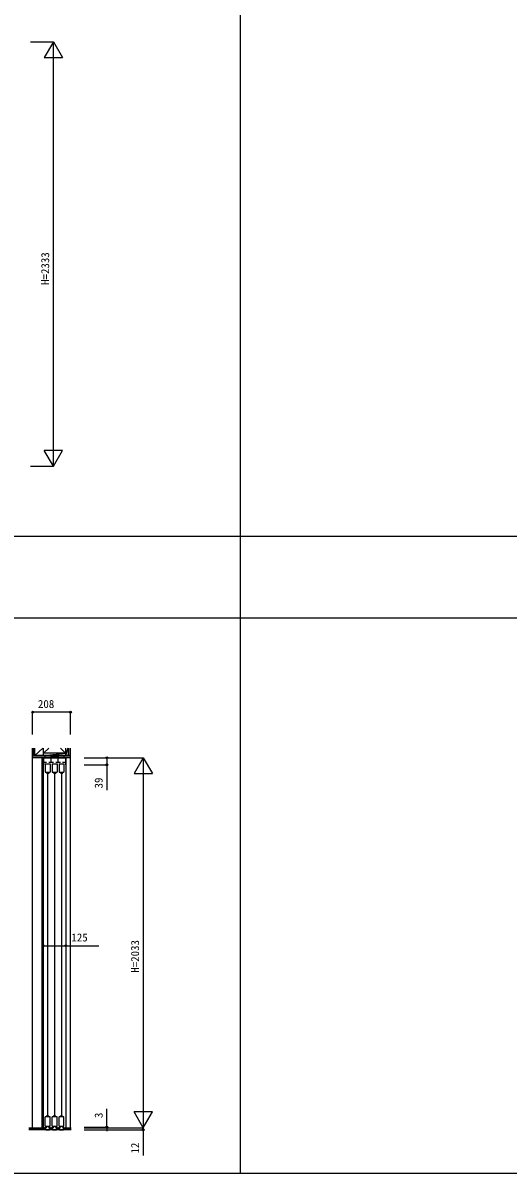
# Model space of a CAD drawing. Units: millimetres, scale not verified. Extents: x -14341 to 14340, y -10000 to 10000.
# Drawn here: x -9837 to -7171, y -10000 to -3681 of the extents above; entities that cross this region are included whole.
import ezdxf
from ezdxf.enums import TextEntityAlignment as Align

# ---------------------------------------------------------------- set-up
doc = ezdxf.new("R2010")
doc.units = ezdxf.units.MM
doc.header["$LTSCALE"] = 50
for name, color, linetype in [('0-3_YKK_C1', 4, 'Continuous'), ('0-4_YKK_F1', 7, 'Continuous'), ('0-5_YKK_N1', 2, 'Continuous'), ('0-6_YKK_Z1', 7, 'Continuous')]:
    doc.layers.add(name, color=color, linetype=linetype)
doc.styles.add('ＭＳ ゴシック', font='')
doc.styles.get('ＭＳ ゴシック').set_extended_font_data('MS Gothic')

msp = doc.modelspace()

# ---------------------------------------------------------------- linework, layer by layer
at = {"layer": '0-3_YKK_C1'}
for p, q in [((-9726.1, -7719), (-9724.1, -7719)), ((-9726.1, -7719), (-9726.1, -9751)), ((-9724.1, -7718), (-9603.1, -7718)), ((-9724.1, -7718), (-9724.1, -7757)), ((-9724.1, -7741.8), (-9707.8, -7741.8)), ((-9715.1, -7752), (-9688.1, -7752)), ((-9715.1, -7752), (-9715.1, -7798)), ((-9695.4, -7741.8), (-9669.8, -7741.8)), ((-9688.1, -7752), (-9688.1, -7798)), ((-9682.6, -7741.8), (-9682.6, -7718)), ((-9677.1, -7752), (-9650.1, -7752)), ((-9677.1, -7752), (-9677.1, -7798)), ((-9657.4, -7741.8), (-9631.8, -7741.8)), ((-9650.1, -7752), (-9650.1, -7798)), ((-9644.6, -7741.8), (-9644.6, -7718)), ((-9639.1, -7752), (-9612.1, -7752)), ((-9639.1, -7752), (-9639.1, -7798)), ((-9619.4, -7741.8), (-9603.1, -7741.8)), ((-9612.1, -7752), (-9612.1, -7798)), ((-9603.1, -7718), (-9603.1, -7757)), ((-9601.1, -7719), (-9603.1, -7719)), ((-9601.1, -7719), (-9601.1, -9751)), ((-9715.1, -7798), (-9688.1, -7798)), ((-9705.9, -7798), (-9705.9, -7806)), ((-9701.6, -7800), (-9701.6, -9690)), ((-9697.3, -7798), (-9697.3, -7806)), ((-9677.1, -7798), (-9650.1, -7798)), ((-9667.9, -7798), (-9667.9, -7806)), ((-9663.6, -7800), (-9663.6, -9690)), ((-9659.3, -7798), (-9659.3, -7806)), ((-9639.1, -7798), (-9612.1, -7798)), ((-9629.9, -7798), (-9629.9, -7806)), ((-9625.6, -7800), (-9625.6, -9690)), ((-9621.3, -7798), (-9621.3, -7806)), ((-9715.1, -9742), (-9715.1, -9692)), ((-9688.1, -9692), (-9715.1, -9692)), ((-9705.9, -9692), (-9705.9, -9684)), ((-9697.3, -9692), (-9697.3, -9684)), ((-9688.1, -9742), (-9688.1, -9692)), ((-9650.1, -9692), (-9677.1, -9692)), ((-9677.1, -9742), (-9677.1, -9692)), ((-9667.9, -9692), (-9667.9, -9684)), ((-9659.3, -9692), (-9659.3, -9684)), ((-9650.1, -9742), (-9650.1, -9692)), ((-9612.1, -9692), (-9639.1, -9692)), ((-9639.1, -9742), (-9639.1, -9692)), ((-9629.9, -9692), (-9629.9, -9684)), ((-9621.3, -9692), (-9621.3, -9684)), ((-9612.1, -9742), (-9612.1, -9692)), ((-9715.1, -9742), (-9688.1, -9742)), ((-9715.1, -9748), (-9706.4, -9748)), ((-9715.1, -9751), (-9715.1, -9748)), ((-9715.1, -9751), (-9712.5, -9751)), ((-9712.5, -9762.8), (-9712.5, -9751)), ((-9712.5, -9762.8), (-9690.7, -9762.8)), ((-9706.4, -9748), (-9706.4, -9742)), ((-9696.8, -9748), (-9696.8, -9742)), ((-9696.8, -9748), (-9688.1, -9748)), ((-9690.7, -9751), (-9688.1, -9751)), ((-9690.7, -9762.8), (-9690.7, -9751)), ((-9688.1, -9751), (-9688.1, -9748)), ((-9677.1, -9742), (-9650.1, -9742)), ((-9677.1, -9748), (-9668.4, -9748)), ((-9677.1, -9751), (-9677.1, -9748)), ((-9677.1, -9751), (-9674.5, -9751)), ((-9674.5, -9762.8), (-9674.5, -9751)), ((-9674.5, -9762.8), (-9652.7, -9762.8)), ((-9668.4, -9748), (-9668.4, -9742)), ((-9658.8, -9748), (-9658.8, -9742)), ((-9658.8, -9748), (-9650.1, -9748)), ((-9652.7, -9751), (-9650.1, -9751)), ((-9652.7, -9762.8), (-9652.7, -9751)), ((-9650.1, -9751), (-9650.1, -9748)), ((-9639.1, -9742), (-9612.1, -9742)), ((-9639.1, -9748), (-9630.4, -9748)), ((-9639.1, -9751), (-9639.1, -9748)), ((-9639.1, -9751), (-9636.5, -9751)), ((-9636.5, -9762.8), (-9636.5, -9751)), ((-9636.5, -9762.8), (-9614.7, -9762.8)), ((-9630.4, -9748), (-9630.4, -9742)), ((-9620.8, -9748), (-9620.8, -9742)), ((-9620.8, -9748), (-9612.1, -9748)), ((-9614.7, -9751), (-9612.1, -9751)), ((-9614.7, -9762.8), (-9614.7, -9751)), ((-9612.1, -9751), (-9612.1, -9748))]:
    msp.add_line(p, q, dxfattribs=at)
at = {"layer": '0-4_YKK_F1'}
for p, q in [((-8641.1, -10000), (-8641.1, 9500)), ((-14341.1, -6500), (14158.9, -6500)), ((-14341.1, -6950), (14158.9, -6950)), ((-14341.1, -10000), (14339.92, -10000))]:
    msp.add_line(p, q, dxfattribs=at)
at = {"layer": '0-5_YKK_N1'}
for p, q in [((-9795.1, -3783.5), (-9670.1, -3783.5)), ((-9670.1, -3783.5), (-9720.1, -3870.1)), ((-9670.1, -6116.5), (-9670.1, -3783.5)), ((-9670.1, -3783.5), (-9620.1, -3870.1)), ((-9720.1, -3870.1), (-9620.1, -3870.1)), ((-9670.1, -6116.5), (-9720.1, -6029.9)), ((-9620.1, -6029.9), (-9720.1, -6029.9)), ((-9670.1, -6116.5), (-9620.1, -6029.9)), ((-9795.1, -6116.5), (-9670.1, -6116.5)), ((-9784.1, -7590.5), (-9784.1, -7468)), ((-9576.1, -7468), (-9784.1, -7468)), ((-9576.1, -7590.5), (-9576.1, -7468)), ((-9501.1, -7718), (-9376.1, -7718)), ((-9501.1, -7718), (-9176.1, -7718)), ((-9501.1, -7757), (-9376.1, -7757)), ((-9176.1, -7718), (-9226.1, -7804.6)), ((-9176.1, -7718), (-9176.1, -9751)), ((-9176.1, -7718), (-9126.1, -7804.6)), ((-9226.1, -7804.6), (-9126.1, -7804.6)), ((-9726.1, -8626), (-9726.1, -8751)), ((-9601.1, -8626), (-9601.1, -8751)), ((-9376.1, -9748), (-9376.1, -9648)), ((-9176.1, -9751), (-9226.1, -9664.4)), ((-9126.1, -9664.4), (-9226.1, -9664.4)), ((-9176.1, -9751), (-9126.1, -9664.4)), ((-9501.1, -9748), (-9376.1, -9748)), ((-9501.1, -9751), (-9376.1, -9751)), ((-9501.1, -9751), (-9176.1, -9751)), ((-9501.1, -9751), (-9176.1, -9751)), ((-9376.1, -9751), (-9376.1, -9748)), ((-9376.1, -9751), (-9376.1, -9771)), ((-9176.1, -9751), (-9176.1, -9763))]:
    msp.add_line(p, q, dxfattribs=at)
for points in [[(-9376.1, -7718), (-9376.1, -7757), (-9376.1, -7897)], [(-9726.1, -8751), (-9601.1, -8751), (-9421.1, -8751)], [(-9501.1, -9763), (-9176.1, -9763), (-9176.1, -9903)]]:
    msp.add_lwpolyline(points, dxfattribs=at)
for centre in [(-9784.1, -7468), (-9576.1, -7468), (-9376.1, -7718), (-9376.1, -7757), (-9726.1, -8751), (-9601.1, -8751), (-9376.1, -9748), (-9376.1, -9751), (-9176.1, -9763)]:
    msp.add_circle(centre, 5, dxfattribs=at)
at = {"layer": '0-6_YKK_Z1'}
for p, q in [((-9784.1, -9751), (-9784.1, -7665.5)), ((-9576.1, -7705.5), (-9784.1, -7705.5)), ((-9576.1, -7707.5), (-9784.1, -7707.5)), ((-9782.1, -7705.5), (-9782.1, -7665.5)), ((-9773.6, -7705.5), (-9773.6, -7665.5)), ((-9771.6, -7705.52), (-9771.6, -7665.5)), ((-9728.93, -7665.5), (-9771.6, -7705.52)), ((-9723.6, -7705.5), (-9723.6, -7665.5)), ((-9695.6, -7665.5), (-9723.6, -7693.5)), ((-9603.6, -7693.5), (-9723.6, -7693.5)), ((-9723.6, -7705.5), (-9603.6, -7693.5)), ((-9715.6, -7718), (-9715.6, -7705.5)), ((-9611.6, -7705.5), (-9715.6, -7718)), ((-9631.6, -7665.5), (-9603.6, -7693.5)), ((-9611.6, -7718), (-9611.6, -7705.5)), ((-9590.27, -7665.5), (-9603.6, -7705.5)), ((-9603.6, -7665.5), (-9603.6, -7705.5)), ((-9588.6, -7665.5), (-9588.6, -7705.5)), ((-9586.6, -7705.5), (-9586.6, -7665.5)), ((-9578.1, -7705.5), (-9578.1, -7665.5)), ((-9576.1, -9751), (-9576.1, -7665.5)), ((-9576.1, -7716), (-9784.1, -7716)), ((-9576.1, -7718), (-9784.1, -7718)), ((-9731.1, -9751), (-9731.1, -7718)), ((-9804.27, -9751), (-9712.64, -9751)), ((-9712.64, -9753), (-9804.27, -9753)), ((-9712.64, -9755), (-9804.27, -9755)), ((-9712.64, -9757), (-9804.27, -9757)), ((-9712.64, -9759), (-9804.27, -9759)), ((-9712.64, -9761), (-9804.27, -9761)), ((-9572.53, -9763), (-9804.27, -9763)), ((-9712.64, -9751), (-9712.64, -9763)), ((-9690.64, -9751), (-9690.64, -9763)), ((-9690.64, -9751), (-9674.64, -9751)), ((-9674.64, -9753), (-9690.64, -9753)), ((-9674.64, -9755), (-9690.64, -9755)), ((-9674.64, -9757), (-9690.64, -9757)), ((-9674.64, -9759), (-9690.64, -9759)), ((-9674.64, -9761), (-9690.64, -9761)), ((-9674.64, -9751), (-9674.64, -9763)), ((-9652.64, -9751), (-9652.64, -9763)), ((-9652.64, -9751), (-9636.64, -9751)), ((-9636.64, -9753), (-9652.64, -9753)), ((-9636.64, -9755), (-9652.64, -9755)), ((-9636.64, -9757), (-9652.64, -9757)), ((-9636.64, -9759), (-9652.64, -9759)), ((-9636.64, -9761), (-9652.64, -9761)), ((-9636.64, -9751), (-9636.64, -9763)), ((-9614.64, -9751), (-9614.64, -9763)), ((-9614.64, -9751), (-9572.53, -9751)), ((-9572.53, -9753), (-9614.64, -9753)), ((-9572.53, -9755), (-9614.64, -9755)), ((-9572.53, -9757), (-9614.64, -9757)), ((-9572.53, -9759), (-9614.64, -9759)), ((-9572.53, -9761), (-9614.64, -9761))]:
    msp.add_line(p, q, dxfattribs=at)

# ---------------------------------------------------------------- texts
at = {"layer": '0-5_YKK_N1', "style": 'ＭＳ ゴシック'}
for s, p in [('H=2333', (-9680.1, -5120)), ('39', (-9386.1, -7887)), ('H=2033', (-9186.1, -8899.5)), ('3', (-9386.1, -9698)), ('12', (-9186.1, -9893))]:
    msp.add_text(s, height=43.99, rotation=90, dxfattribs=at).set_placement(p, align=Align.BOTTOM_LEFT)
for s, p in [('208', (-9755.1, -7458)), ('125', (-9571.1, -8741))]:
    msp.add_text(s, height=43.99, dxfattribs=at).set_placement(p, align=Align.BOTTOM_LEFT)

doc.saveas('drawing.dxf')
